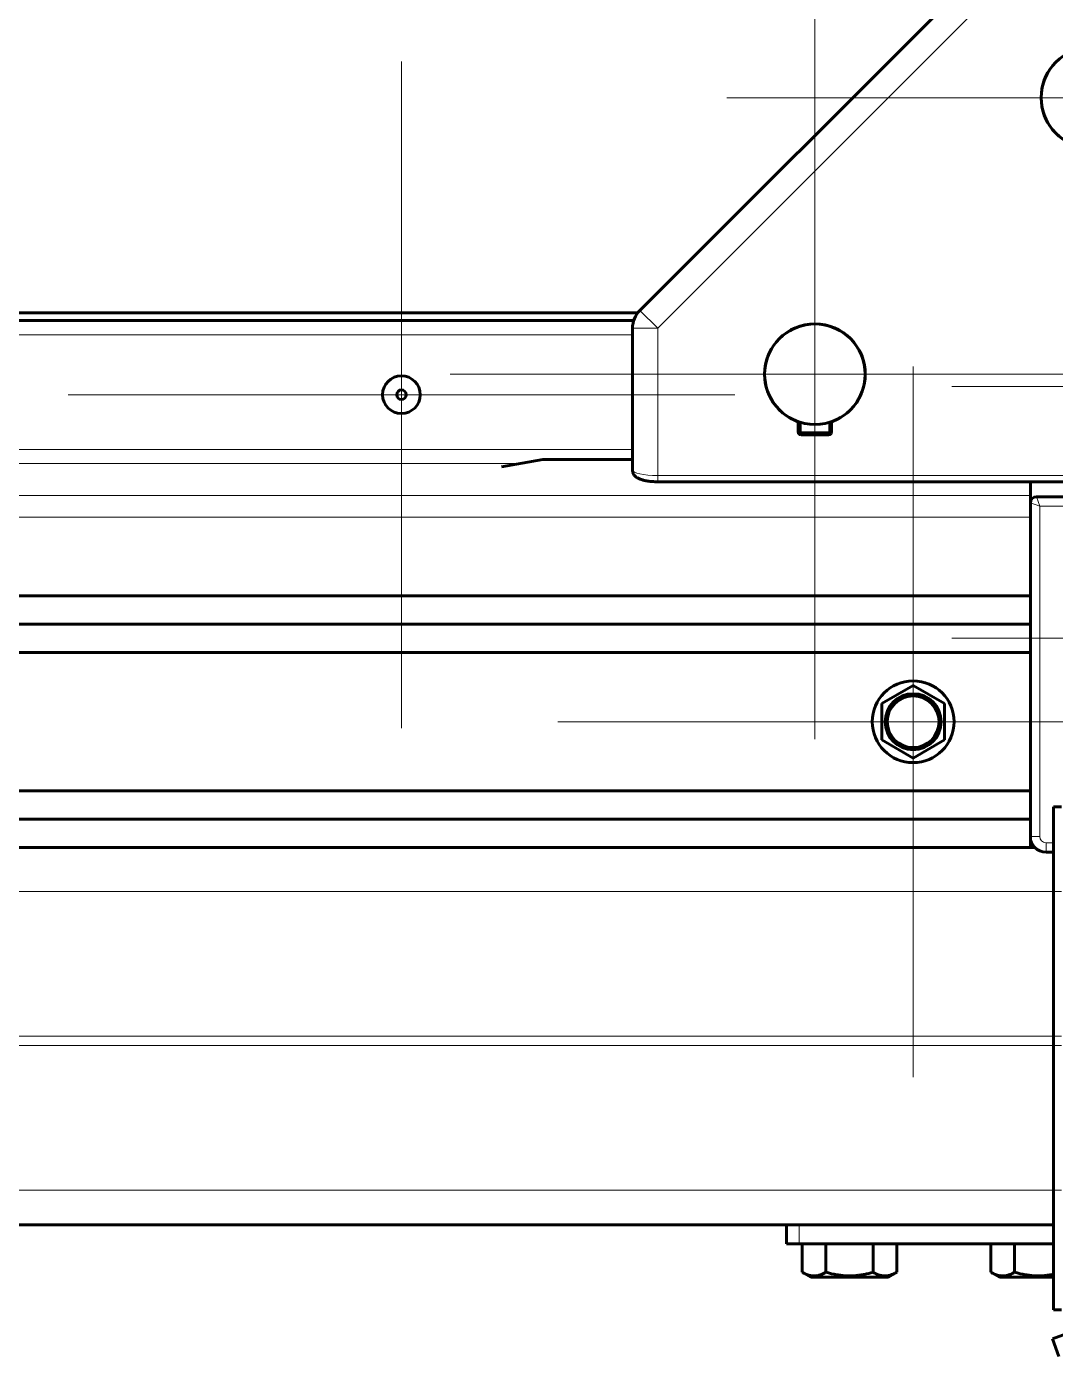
# Model space of a CAD drawing. Header units: millimetres. Extents: x 0 to 594, y 0 to 420.
# Drawn here: x 455.72 to 462.26, y 82.19 to 90.65 of the extents above; entities that cross this region are included whole.
import ezdxf

# ---------------------------------------------------------------- set-up
doc = ezdxf.new("R2010")
doc.units = ezdxf.units.MM
for name, pattern in [('K5LT_AXLED', [19.5, 15, -1.5, 1.5, -1.5]), ('K5LT_BASIC', [0]), ('K5LT_THIN', [0])]:
    doc.linetypes.add(name, pattern=pattern)
doc.layers.add('Системный слой', color=7, linetype='Continuous')

# ---------------------------------------------------------------- blocks, each defined once
blk = doc.blocks.new('U566')
at = {"layer": 'Системный слой', "color": 30, "linetype": 'K5LT_AXLED', "lineweight": 18, "true_color": 0xff8000}
for q in [(462.4914, 92.5192), (460.1714, 90.1992), (462.4914, 87.8792), (464.8114, 90.1992)]:
    blk.add_line((462.4914, 90.1992), q, dxfattribs=at)
blk = doc.blocks.new('U567')
at = {"layer": 'Системный слой', "color": 30, "linetype": 'K5LT_AXLED', "lineweight": 18, "true_color": 0xff8000}
for q in [(460.7326, 90.7604), (458.4126, 88.4404), (460.7326, 86.1204), (463.0526, 88.4404)]:
    blk.add_line((460.7326, 88.4404), q, dxfattribs=at)
blk = doc.blocks.new('U573')
at = {"layer": 'Системный слой', "color": 30, "linetype": 'K5LT_AXLED', "lineweight": 18, "true_color": 0xff8000}
for q in [(461.3573, 88.4904), (459.0973, 86.2304), (461.3573, 83.9704), (463.6173, 86.2304)]:
    blk.add_line((461.3573, 86.2304), q, dxfattribs=at)
blk = doc.blocks.new('U611')
at = {"layer": 'Системный слой', "color": 30, "linetype": 'K5LT_AXLED', "lineweight": 18, "true_color": 0xff8000}
for q in [(458.1026, 90.4304), (455.9826, 88.3104), (458.1026, 86.1904), (460.2226, 88.3104)]:
    blk.add_line((458.1026, 88.3104), q, dxfattribs=at)
blk = doc.blocks.new('U610')
at = {"layer": 'Системный слой', "color": 5, "linetype": 'K5LT_BASIC', "lineweight": 60, "true_color": 0x0000ff}
for radius in [0.12, 0.03]:
    blk.add_circle((458.1026, 88.3104), radius, dxfattribs=at)
at = {"layer": 'Системный слой'}
blk.add_blockref('U611', (0, 0), dxfattribs=at)
blk = doc.blocks.new('U638')
at = {"layer": 'Системный слой', "color": 30, "linetype": 'K5LT_AXLED', "lineweight": 18, "true_color": 0xff8000}
for q in [(463.8626, 90.6224), (461.6026, 88.3624), (463.8626, 86.1024), (466.1226, 88.3624)]:
    blk.add_line((463.8626, 88.3624), q, dxfattribs=at)
blk = doc.blocks.new('U641')
at = {"layer": 'Системный слой', "color": 30, "linetype": 'K5LT_AXLED', "lineweight": 18, "true_color": 0xff8000}
for q in [(463.8626, 89.0224), (461.6026, 86.7624), (463.8626, 84.5024), (466.1226, 86.7624)]:
    blk.add_line((463.8626, 86.7624), q, dxfattribs=at)
blk = doc.blocks.new('U643')
at = {"layer": 'Системный слой', "color": 30, "linetype": 'K5LT_AXLED', "lineweight": 18, "true_color": 0xff8000}
for q in [(463.8626, 90.5744), (461.6506, 88.3624), (466.0746, 88.3624), (463.8626, 84.9744)]:
    blk.add_line((463.8626, 88.3624), q, dxfattribs=at)
blk = doc.blocks.new('U646')
at = {"layer": 'Системный слой', "color": 30, "linetype": 'K5LT_AXLED', "lineweight": 18, "true_color": 0xff8000}
for q in [(463.8626, 88.9744), (461.6506, 86.7624), (466.0746, 86.7624), (463.8626, 84.5504)]:
    blk.add_line((463.8626, 86.7624), q, dxfattribs=at)
blk = doc.blocks.new('U642')
at = {"layer": 'Системный слой'}
for name in ['U643', 'U646']:
    blk.add_blockref(name, (0, 0), dxfattribs=at)
blk = doc.blocks.new('U637')
at = {"layer": 'Системный слой'}
for name in ['U642', 'U638', 'U641']:
    blk.add_blockref(name, (0, 0), dxfattribs=at)

msp = doc.modelspace()

# ---------------------------------------------------------------- linework, layer by layer
at = {"layer": 'Системный слой', "color": 5, "linetype": 'K5LT_BASIC', "lineweight": 60, "true_color": 0x0000ff}
for p, q in [((462.08573, 91.31232), (459.61946, 88.84604)), ((459.60572, 88.83038), (339.59919, 88.83038)), ((459.58044, 88.78238), (339.62394, 88.78238)), ((459.5726, 88.73291), (459.5726, 87.83034)), ((460.6326, 88.13641), (460.6326, 88.07358)), ((460.8326, 88.07358), (460.8326, 88.13641)), ((460.6446, 88.06158), (460.8206, 88.06158)), ((459.0026, 87.89868), (458.73964, 87.85231)), ((459.0026, 87.89868), (459.5726, 87.89868)), ((463.13523, 87.75655), (459.7326, 87.75655)), ((462.1026, 87.75655), (462.1026, 87.66847)), ((462.1026, 87.66847), (462.1026, 87.53148)), ((462.1026, 87.61808), (462.1026, 87.62164)), ((462.1426, 87.66164), (463.20133, 87.66164)), ((462.1026, 87.53148), (462.1026, 87.03038)), ((462.1026, 87.03038), (328.3026, 87.03038)), ((462.1026, 87.03038), (462.1026, 86.85038)), ((462.1026, 86.85038), (328.3026, 86.85038)), ((462.1026, 86.85038), (462.1026, 86.67038)), ((462.1026, 86.67038), (328.3026, 86.67038)), ((462.1026, 86.67038), (462.1026, 85.79038)), ((461.15726, 86.34585), (461.35726, 86.46132)), ((461.35726, 86.46132), (461.55726, 86.34585)), ((461.15726, 86.11491), (461.15726, 86.34585)), ((461.55726, 86.11491), (461.55726, 86.34585)), ((461.35726, 85.99944), (461.15726, 86.11491)), ((461.55726, 86.11491), (461.35726, 85.99944)), ((462.1026, 85.79038), (328.3026, 85.79038)), ((462.1026, 85.79038), (462.1026, 85.61038)), ((462.30111, 85.68911), (462.2504, 85.68911)), ((462.2504, 82.48911), (462.2504, 85.68911)), ((462.1026, 85.61038), (328.3026, 85.61038)), ((462.1026, 85.61038), (462.1026, 85.43038)), ((462.1026, 85.43038), (328.3026, 85.43038)), ((462.13118, 85.43038), (340.07401, 85.43038)), ((462.1026, 85.43038), (340.1026, 85.43038)), ((462.2026, 85.40038), (462.2504, 85.40038)), ((462.2504, 83.03038), (303.24294, 83.03038)), ((460.6326, 83.03038), (460.5526, 83.03038)), ((460.5526, 82.91038), (460.5526, 83.03038)), ((462.2504, 83.03038), (460.6326, 83.03038)), ((460.5526, 82.91038), (460.6326, 82.91038)), ((462.2504, 82.91038), (460.6326, 82.91038)), ((460.65238, 82.91038), (460.65238, 82.72911)), ((460.80249, 82.91038), (460.80249, 82.72911)), ((461.10271, 82.91038), (461.10271, 82.72911)), ((461.25282, 82.91038), (461.25282, 82.72911)), ((461.85238, 82.91038), (461.85238, 82.72911)), ((462.00249, 82.91038), (462.00249, 82.72911)), ((460.65238, 82.72911), (460.7056, 82.69838)), ((461.25282, 82.72911), (461.1996, 82.69838)), ((461.85238, 82.72911), (461.9056, 82.69838)), ((461.1996, 82.69838), (460.7056, 82.69838)), ((462.2504, 82.69838), (461.9056, 82.69838)), ((462.24336, 82.30662), (462.74474, 82.48911)), ((462.30111, 82.48911), (462.2504, 82.48911)), ((462.2844, 82.19386), (462.24336, 82.30662))]:
    msp.add_line(p, q, dxfattribs=at)
at = {"layer": 'Системный слой', "color": 7, "linetype": 'K5LT_THIN', "lineweight": 18}
for p, q in [((462.19887, 91.19918), (459.7326, 88.73291)), ((459.61946, 88.84604), (459.7326, 88.73291)), ((459.7326, 88.73291), (459.5726, 88.73291)), ((459.7326, 88.73291), (459.7326, 87.79655)), ((459.5726, 88.69038), (339.6314, 88.69038)), ((460.6206, 88.14062), (460.6206, 88.07358)), ((460.6446, 88.07358), (460.6446, 88.13272)), ((460.8206, 88.13272), (460.8206, 88.07358)), ((460.8446, 88.07358), (460.8446, 88.14062)), ((460.6206, 88.07358), (460.6326, 88.07358)), ((460.6446, 88.07358), (460.6326, 88.07358)), ((460.6446, 88.06158), (460.6446, 88.07358)), ((460.8206, 88.07358), (460.6446, 88.07358)), ((460.6446, 88.04958), (460.6446, 88.06158)), ((460.6446, 88.04958), (460.8206, 88.04958)), ((460.8206, 88.07358), (460.8206, 88.06158)), ((460.8326, 88.07358), (460.8206, 88.07358)), ((460.8206, 88.04958), (460.8206, 88.06158)), ((460.8446, 88.07358), (460.8326, 88.07358)), ((459.5726, 87.96249), (339.6314, 87.96249)), ((458.85397, 87.87247), (340.35122, 87.87247)), ((463.13523, 87.79655), (459.7326, 87.79655)), ((459.7326, 87.79655), (459.7326, 87.75655)), ((462.1026, 87.66847), (337.1026, 87.66847)), ((462.1026, 87.62164), (462.1626, 87.60164)), ((462.1426, 87.66164), (462.1626, 87.60164)), ((462.1626, 87.60164), (463.30133, 87.60164)), ((462.1626, 85.50038), (462.1626, 87.60164)), ((462.1026, 87.53148), (337.1026, 87.53148)), ((462.1026, 85.50038), (462.1626, 85.50038)), ((462.2026, 85.46038), (462.2026, 85.40038)), ((462.2026, 85.46038), (462.2504, 85.46038)), ((462.30111, 85.15038), (303.9013, 85.15038)), ((462.30111, 84.1709), (303.7158, 84.1709)), ((462.30111, 84.23038), (303.73248, 84.23038)), ((462.30111, 83.2509), (303.35887, 83.2509)), ((460.6326, 82.91038), (460.6326, 83.03038))]:
    msp.add_line(p, q, dxfattribs=at)
at = {"layer": 'Системный слой', "color": 5, "linetype": 'K5LT_BASIC', "lineweight": 60, "true_color": 0x0000ff}
for centre, radius in [((462.4914, 90.19918), 0.32), ((460.7326, 88.44038), 0.32), ((461.35726, 86.23038), 0.26), ((461.35726, 86.23038), 0.178), ((461.35726, 86.23038), 0.17), ((461.35726, 86.23038), 0.16464)]:
    msp.add_circle(centre, radius, dxfattribs=at)
for centre, radius, start, end in [((462.4914, 90.19918), 0.32, 20.487315, 339.512685), ((459.7326, 88.73291), 0.16, 135, 180), ((460.7326, 88.44038), 0.32, 290.487315, 249.512685), ((460.7326, 88.44038), 0.32, 249.512685, 249.739297), ((460.7326, 88.44038), 0.32, 290.260703, 290.487315), ((460.6446, 88.07358), 0.012, 180, 270), ((460.8206, 88.07358), 0.012, 270, 0), ((462.1426, 87.62164), 0.04, 90, 180), ((462.2026, 85.50038), 0.1, 180, 270)]:
    msp.add_arc(centre, radius, start, end, dxfattribs=at)
at = {"layer": 'Системный слой', "color": 7, "linetype": 'K5LT_THIN', "lineweight": 18}
for centre, radius, start, end in [((460.6446, 88.07358), 0.024, 180, 270), ((460.8206, 88.07358), 0.024, 270, 0), ((462.2026, 85.50038), 0.04, 180, 270)]:
    msp.add_arc(centre, radius, start, end, dxfattribs=at)
msp.add_ellipse((459.7326, 87.83034), major_axis=(0.16, 0), ratio=0.2112168, start_param=3.1415927, end_param=4.712389, dxfattribs=at)
at = {"layer": 'Системный слой', "color": 5, "linetype": 'K5LT_BASIC', "lineweight": 60, "true_color": 0x0000ff}
for points, knots in [([(459.5726, 87.83034), (459.5726, 87.82865), (459.57268, 87.82696), (459.57303, 87.82354), (459.57331, 87.8218), (459.57405, 87.81829), (459.57452, 87.81653), (459.57568, 87.81299), (459.57637, 87.81122), (459.57797, 87.8077), (459.57889, 87.80596), (459.58094, 87.80251), (459.58209, 87.80081), (459.5846, 87.79748), (459.58598, 87.79586), (459.58848, 87.79319), (459.58959, 87.7921), (459.59243, 87.78948), (459.59421, 87.78801), (459.59785, 87.78526), (459.59972, 87.78397), (459.60339, 87.78165), (459.60519, 87.7806), (459.60855, 87.77878), (459.6101, 87.77799), (459.61263, 87.77677), (459.61358, 87.77633), (459.61649, 87.77503), (459.61846, 87.7742), (459.62218, 87.77274), (459.62391, 87.7721), (459.62876, 87.77039), (459.63197, 87.76937), (459.63871, 87.76741), (459.64225, 87.76648), (459.64969, 87.76471), (459.65358, 87.76388), (459.6617, 87.76232), (459.66594, 87.7616), (459.67473, 87.76028), (459.67929, 87.75969), (459.6887, 87.75864), (459.69355, 87.75819), (459.70351, 87.75743), (459.70862, 87.75714), (459.72, 87.75667), (459.7263, 87.75655), (459.7326, 87.75655)], [0, 0, 0, 0, 1.2854777, 1.2854777, 2.6283459, 2.6283459, 4.0368438, 4.0368438, 5.5204916, 5.5204916, 7.0914722, 7.0914722, 8.7650637, 8.7650637, 10.5594696, 10.5594696, 11.8994798, 11.8994798, 13.9403263, 13.9403263, 15.9811727, 15.9811727, 17.8628661, 17.8628661, 19.4266633, 19.4266633, 20.3634647, 20.3634647, 22.2370675, 22.2370675, 23.8073429, 23.8073429, 26.5759647, 26.5759647, 29.4472049, 29.4472049, 32.4092554, 32.4092554, 35.4540873, 35.4540873, 38.5749462, 38.5749462, 41.7697005, 41.7697005, 45.0394194, 45.0394194, 49, 49, 49, 49]), ([(460.80249, 82.72911), (460.79245, 82.72331), (460.77853, 82.71647), (460.76083, 82.71059), (460.74999, 82.70797), (460.73964, 82.7064), (460.72933, 82.70574), (460.71986, 82.70601), (460.71063, 82.70703), (460.70017, 82.70895), (460.6838, 82.71359), (460.66728, 82.72083), (460.65568, 82.7272), (460.65238, 82.72911)], [0, 0, 0, 0, 2.8821313, 3.9428507, 4.9465787, 5.8900673, 6.8014363, 7.7862539, 8.4950816, 9.3477119, 10.6806864, 13.0516802, 14, 14, 14, 14]), ([(461.10271, 82.72911), (461.08416, 82.72376), (461.05858, 82.71738), (461.0257, 82.71156), (461.00461, 82.7087), (460.98391, 82.70682), (460.96326, 82.70586), (460.94218, 82.70583), (460.92146, 82.7068), (460.89809, 82.70895), (460.85852, 82.71455), (460.82559, 82.72244), (460.80249, 82.72911)], [0, 0, 0, 0, 2.4719202, 3.369736, 4.2725163, 5.1943245, 6.0280094, 6.9144077, 7.8881372, 8.6798803, 9.9176712, 13, 13, 13, 13]), ([(461.25282, 82.72911), (461.24278, 82.72331), (461.22887, 82.71647), (461.21116, 82.71059), (461.20032, 82.70797), (461.18997, 82.7064), (461.17966, 82.70574), (461.1702, 82.70601), (461.16097, 82.70703), (461.15051, 82.70895), (461.13413, 82.71359), (461.11762, 82.72083), (461.10601, 82.7272), (461.10271, 82.72911)], [0, 0, 0, 0, 2.8820565, 3.9427334, 4.9464228, 5.8898911, 6.801258, 7.7860807, 8.494917, 9.3475634, 10.680569, 13.0516396, 14, 14, 14, 14]), ([(462.00249, 82.72911), (461.99245, 82.72331), (461.97853, 82.71647), (461.96083, 82.71059), (461.94999, 82.70797), (461.93964, 82.7064), (461.92933, 82.70574), (461.91986, 82.70601), (461.91063, 82.70703), (461.90017, 82.70895), (461.8838, 82.71359), (461.86728, 82.72083), (461.85568, 82.7272), (461.85238, 82.72911)], [0, 0, 0, 0, 2.8821313, 3.9428507, 4.9465787, 5.8900673, 6.8014363, 7.7862539, 8.4950816, 9.3477119, 10.6806864, 13.0516802, 14, 14, 14, 14]), ([(462.2504, 82.71616), (462.24908, 82.71589), (462.24088, 82.71425), (462.2257, 82.71156), (462.20461, 82.7087), (462.18391, 82.70682), (462.16326, 82.70586), (462.14218, 82.70583), (462.12146, 82.7068), (462.09809, 82.70895), (462.05852, 82.71455), (462.02559, 82.72244), (462.00249, 82.72911)], [2.2996154, 2.2996154, 2.2996154, 2.2996154, 2.4719202, 3.369736, 4.2725163, 5.1943245, 6.0280094, 6.9144077, 7.8881372, 8.6798803, 9.9176712, 13, 13, 13, 13])]:
    msp.add_open_spline(points, degree=3, knots=knots, dxfattribs=at)

# ---------------------------------------------------------------- block references
at = {"layer": 'Системный слой'}
for name in ['U637', 'U566', 'U567', 'U610', 'U573']:
    msp.add_blockref(name, (0, 0), dxfattribs=at)

doc.saveas('drawing.dxf')
